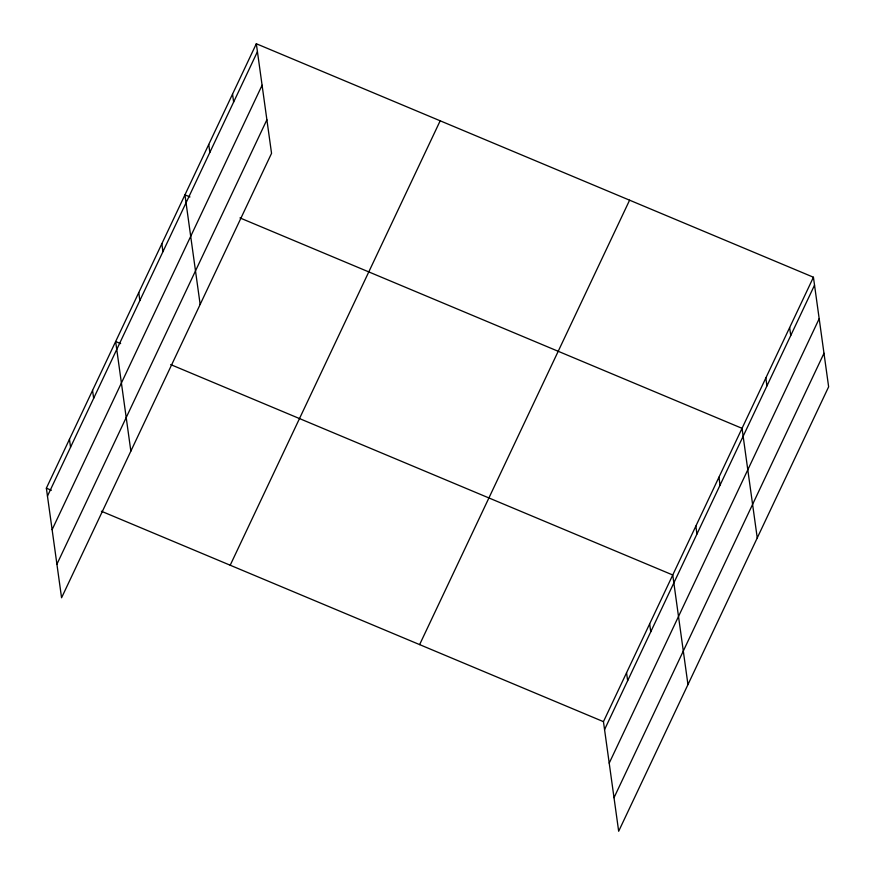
<?xml version="1.0" encoding="UTF-8"?>
<svg xmlns="http://www.w3.org/2000/svg" width="875" height="875" viewBox="0 0 875 875"><rect width="100%" height="100%" fill="white"/><g stroke="black" fill="none" stroke-linecap="round" stroke-linejoin="round"><path stroke-width="1.31" d="M256.331 43.75L271.545 153.344L61.567 597.767L46.364 488.173L256.331 43.75L813.433 277.233L828.636 386.827L618.669 831.25L603.455 721.656L813.433 277.233M47.458 496.103L257.436 51.68M52.117 529.659L262.095 85.225M56.908 564.222L266.886 119.787M230.202 565.228L440.18 120.805M419.617 644.613L629.595 200.189M604.559 729.586L814.538 285.163M609.208 763.142L819.186 318.708M614.009 797.705L823.988 353.27M189.952 196.952L184.942 194.852L200.156 304.445M239.969 217.919L742.044 428.334L757.247 537.928M120.652 343.613L115.653 341.512L130.856 451.106M170.68 364.58L672.755 574.995L687.958 684.589M46.364 488.173L51.363 490.273M101.391 511.241L603.455 721.656M789.633 327.6L790.738 335.53M765.844 377.967L766.938 385.897M718.944 477.225L720.048 485.155M695.844 526.116L696.948 534.045M649.655 623.886L650.748 631.816M626.555 672.777L627.659 680.706M232.542 94.117L233.636 102.047M208.742 144.484L209.847 152.414M161.842 243.742L162.947 251.672M138.753 292.633L139.847 300.562M92.553 390.403L93.658 398.333M69.453 439.294L70.558 447.223"/></g></svg>
